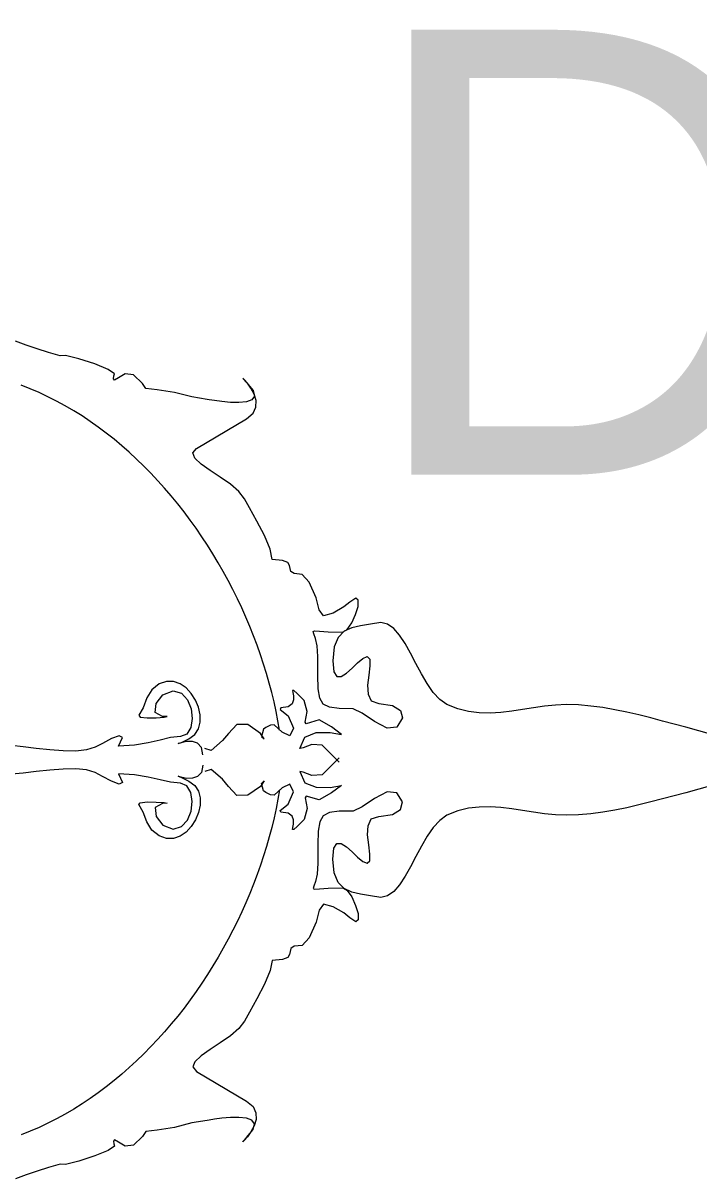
# Model space of a CAD drawing. Header units: centimetres. Extents: x 134057 to 145613, y 5028 to 39996.
# Drawn here: x 136077.3 to 136163.1, y 17541 to 17687.6 of the extents above; entities that cross this region are included whole.
import ezdxf

# ---------------------------------------------------------------- set-up
doc = ezdxf.new("R2010")
doc.units = ezdxf.units.CM
doc.layers.add('TEXT', color=3, linetype='Continuous', lineweight=20)
doc.styles.get("Standard").update_dxf_attribs({"font": 'arial.ttf'})

msp = doc.modelspace()

# ---------------------------------------------------------------- linework, layer by layer
at = {"layer": 'TEXT', "color": 2, "linetype": 'Continuous', "lineweight": 13}
for p, q in [((136077.729, 17646.741), (136076.368, 17647.246)), ((136079.112, 17646.247), (136077.729, 17646.741)), ((136080.534, 17645.788), (136079.112, 17646.247)), ((136082.006, 17645.385), (136080.534, 17645.788)), ((136082.711, 17645.419), (136082.006, 17645.385)), ((136084.397, 17645.004), (136082.711, 17645.419)), ((136086.421, 17644.343), (136084.397, 17645.004)), ((136088.14, 17643.635), (136086.421, 17644.343)), ((136088.91, 17643.084), (136088.14, 17643.635)), ((136088.789, 17642.452), (136088.849, 17642.813)), ((136088.91, 17642.272), (136088.789, 17642.452)), ((136088.849, 17642.813), (136088.91, 17643.084)), ((136089.421, 17642.598), (136088.91, 17642.272)), ((136090.293, 17643.074), (136089.421, 17642.598)), ((136091.346, 17642.949), (136090.293, 17643.074)), ((136092.479, 17641.856), (136091.346, 17642.949)), ((136105.431, 17642.346), (136105.214, 17642.549)), ((136105.214, 17642.549), (136105.267, 17642.454)), ((136105.267, 17642.454), (136105.695, 17642.001)), ((136078.209, 17641.202), (136077.058, 17641.654)), ((136078.209, 17641.202), (136077.058, 17641.654)), ((136079.346, 17640.713), (136078.209, 17641.202)), ((136079.346, 17640.713), (136078.209, 17641.202)), ((136092.921, 17641.244), (136092.479, 17641.856)), ((136094.324, 17641.054), (136092.921, 17641.244)), ((136096.545, 17640.738), (136094.324, 17641.054)), ((136105.812, 17641.902), (136105.431, 17642.346)), ((136105.695, 17642.001), (136106.512, 17640.987)), ((136106.253, 17641.274), (136105.812, 17641.902)), ((136106.65, 17640.52), (136106.253, 17641.274)), ((136106.512, 17640.987), (136106.695, 17640.269)), ((136080.468, 17640.187), (136079.346, 17640.713)), ((136080.468, 17640.187), (136079.346, 17640.713)), ((136081.575, 17639.626), (136080.468, 17640.187)), ((136081.575, 17639.626), (136080.468, 17640.187)), ((136082.666, 17639.03), (136081.575, 17639.626)), ((136082.666, 17639.03), (136081.575, 17639.626)), ((136098.736, 17640.151), (136096.545, 17640.738)), ((136100.686, 17639.835), (136098.736, 17640.151)), ((136100.966, 17639.79), (136100.686, 17639.835)), ((136101.636, 17639.684), (136100.966, 17639.79)), ((136102.57, 17639.561), (136101.636, 17639.684)), ((136103.639, 17639.467), (136102.57, 17639.561)), ((136105.667, 17639.543), (136104.714, 17639.446)), ((136106.37, 17639.802), (136105.667, 17639.543)), ((136106.695, 17640.269), (136106.37, 17639.802)), ((136106.897, 17639.698), (136106.65, 17640.52)), ((136106.891, 17638.865), (136106.897, 17639.698)), ((136083.741, 17638.401), (136082.666, 17639.03)), ((136083.741, 17638.401), (136082.666, 17639.03)), ((136084.801, 17637.739), (136083.741, 17638.401)), ((136084.801, 17637.739), (136083.741, 17638.401)), ((136104.714, 17639.446), (136103.639, 17639.467)), ((136105.695, 17637.399), (136106.525, 17638.08)), ((136106.525, 17638.08), (136106.891, 17638.865)), ((136085.843, 17637.045), (136084.801, 17637.739)), ((136085.843, 17637.045), (136084.801, 17637.739)), ((136086.869, 17636.321), (136085.843, 17637.045)), ((136086.869, 17636.321), (136085.843, 17637.045)), ((136099.333, 17633.609), (136105.695, 17637.399)), ((136087.878, 17635.566), (136086.869, 17636.321)), ((136087.878, 17635.566), (136086.869, 17636.321)), ((136088.87, 17634.783), (136087.878, 17635.566)), ((136088.87, 17634.783), (136087.878, 17635.566)), ((136089.843, 17633.972), (136088.87, 17634.783)), ((136089.843, 17633.972), (136088.87, 17634.783)), ((136090.799, 17633.135), (136089.843, 17633.972)), ((136090.799, 17633.135), (136089.843, 17633.972)), ((136091.736, 17632.271), (136090.799, 17633.135)), ((136091.736, 17632.271), (136090.799, 17633.135)), ((136092.654, 17631.382), (136091.736, 17632.271)), ((136092.654, 17631.382), (136091.736, 17632.271)), ((136098.884, 17633.046), (136099.333, 17633.609)), ((136099.142, 17632.386), (136098.884, 17633.046)), ((136099.928, 17631.643), (136099.142, 17632.386)), ((136093.553, 17630.469), (136092.654, 17631.382)), ((136093.553, 17630.469), (136092.654, 17631.382)), ((136101.059, 17630.834), (136099.928, 17631.643)), ((136102.355, 17629.973), (136101.059, 17630.834)), ((136094.433, 17629.533), (136093.553, 17630.469)), ((136094.433, 17629.533), (136093.553, 17630.469)), ((136095.293, 17628.575), (136094.433, 17629.533)), ((136095.293, 17628.575), (136094.433, 17629.533)), ((136103.635, 17629.078), (136102.355, 17629.973)), ((136096.133, 17627.596), (136095.293, 17628.575)), ((136096.133, 17627.596), (136095.293, 17628.575)), ((136104.718, 17628.164), (136103.635, 17629.078)), ((136105.424, 17627.246), (136104.718, 17628.164)), ((136096.953, 17626.597), (136096.133, 17627.596)), ((136096.953, 17626.597), (136096.133, 17627.596)), ((136097.752, 17625.578), (136096.953, 17626.597)), ((136097.752, 17625.578), (136096.953, 17626.597)), ((136106.063, 17626.08), (136105.424, 17627.246)), ((136098.531, 17624.542), (136097.752, 17625.578)), ((136098.531, 17624.542), (136097.752, 17625.578)), ((136106.995, 17624.413), (136106.063, 17626.08)), ((136099.287, 17623.487), (136098.531, 17624.542)), ((136099.287, 17623.487), (136098.531, 17624.542)), ((136100.023, 17622.417), (136099.287, 17623.487)), ((136100.023, 17622.417), (136099.287, 17623.487)), ((136107.958, 17622.558), (136106.995, 17624.413)), ((136100.736, 17621.331), (136100.023, 17622.417)), ((136100.736, 17621.331), (136100.023, 17622.417)), ((136108.695, 17620.827), (136107.958, 17622.558)), ((136101.427, 17620.231), (136100.736, 17621.331)), ((136101.427, 17620.231), (136100.736, 17621.331)), ((136108.944, 17619.53), (136108.695, 17620.827)), ((136102.095, 17619.118), (136101.427, 17620.231)), ((136102.095, 17619.118), (136101.427, 17620.231)), ((136102.74, 17617.992), (136102.095, 17619.118)), ((136102.74, 17617.992), (136102.095, 17619.118)), ((136110.269, 17619.426), (136108.944, 17619.53)), ((136110.927, 17619.155), (136110.269, 17619.426)), ((136111.16, 17618.785), (136110.927, 17619.155)), ((136103.362, 17616.854), (136102.74, 17617.992)), ((136103.362, 17616.854), (136102.74, 17617.992)), ((136111.214, 17618.381), (136111.16, 17618.785)), ((136111.331, 17618.011), (136111.214, 17618.381)), ((136111.757, 17617.74), (136111.331, 17618.011)), ((136112.734, 17617.635), (136111.757, 17617.74)), ((136113.657, 17616.658), (136112.734, 17617.635)), ((136103.961, 17615.706), (136103.362, 17616.854)), ((136103.961, 17615.706), (136103.362, 17616.854)), ((136114.519, 17614.687), (136113.657, 17616.658)), ((136104.536, 17614.548), (136103.961, 17615.706)), ((136104.536, 17614.548), (136103.961, 17615.706)), ((136114.9, 17613.168), (136114.519, 17614.687)), ((136119.569, 17614.63), (136118.826, 17614.116)), ((136119.881, 17614.371), (136119.569, 17614.63)), ((136105.086, 17613.382), (136104.536, 17614.548)), ((136105.086, 17613.382), (136104.536, 17614.548)), ((136105.612, 17612.208), (136105.086, 17613.382)), ((136105.612, 17612.208), (136105.086, 17613.382)), ((136115.456, 17612.403), (136114.9, 17613.168)), ((136118.041, 17613.511), (136116.71, 17612.728)), ((136118.826, 17614.116), (136118.041, 17613.511)), ((136119.544, 17612.542), (136119.845, 17613.59)), ((136119.845, 17613.59), (136119.881, 17614.371)), ((136106.113, 17611.027), (136105.612, 17612.208)), ((136106.113, 17611.027), (136105.612, 17612.208)), ((136116.71, 17612.728), (136115.456, 17612.403)), ((136119.06, 17611.48), (136119.544, 17612.542)), ((136106.589, 17609.841), (136106.113, 17611.027)), ((136106.589, 17609.841), (136106.113, 17611.027)), ((136114.139, 17610.393), (136114.335, 17610.483)), ((136114.215, 17610.101), (136114.139, 17610.393)), ((136114.335, 17610.483), (136114.936, 17610.448)), ((136114.936, 17610.448), (136116.073, 17610.369)), ((136116.073, 17610.369), (136117.878, 17610.326)), ((136118.077, 17610.422), (136117.323, 17609.65)), ((136117.878, 17610.326), (136118.477, 17610.656)), ((136119.047, 17610.876), (136118.077, 17610.422)), ((136118.477, 17610.656), (136119.06, 17611.48)), ((136120.182, 17611.134), (136119.047, 17610.876)), ((136121.433, 17611.317), (136120.182, 17611.134)), ((136122.751, 17611.544), (136121.433, 17611.317)), ((136123.6, 17611.341), (136122.751, 17611.544)), ((136124.383, 17610.778), (136123.6, 17611.341)), ((136125.118, 17609.927), (136124.383, 17610.778)), ((136107.039, 17608.65), (136106.589, 17609.841)), ((136107.039, 17608.65), (136106.589, 17609.841)), ((136114.433, 17609.526), (136114.215, 17610.101)), ((136114.66, 17608.59), (136114.433, 17609.526)), ((136117.323, 17609.65), (136116.834, 17608.44)), ((136125.82, 17608.856), (136125.118, 17609.927)), ((136126.505, 17607.636), (136125.82, 17608.856)), ((136107.464, 17607.454), (136107.039, 17608.65)), ((136107.464, 17607.454), (136107.039, 17608.65)), ((136107.862, 17606.257), (136107.464, 17607.454)), ((136107.862, 17606.257), (136107.464, 17607.454)), ((136114.765, 17607.212), (136114.66, 17608.59)), ((136116.834, 17608.44), (136116.66, 17606.671)), ((136127.189, 17606.338), (136126.505, 17607.636)), ((136108.234, 17605.057), (136107.862, 17606.257)), ((136108.234, 17605.057), (136107.862, 17606.257)), ((136114.756, 17604.841), (136114.765, 17607.212)), ((136116.66, 17606.671), (136116.796, 17605.295)), ((136119.085, 17605.756), (136119.801, 17606.442)), ((136119.801, 17606.442), (136120.455, 17606.989)), ((136120.455, 17606.989), (136120.991, 17607.212)), ((136120.991, 17607.212), (136121.344, 17606.882)), ((136121.358, 17606.031), (136121.208, 17604.868)), ((136121.344, 17606.882), (136121.358, 17606.031)), ((136127.887, 17605.031), (136127.189, 17606.338)), ((136108.579, 17603.856), (136108.234, 17605.057)), ((136108.579, 17603.856), (136108.234, 17605.057)), ((136114.798, 17603.115), (136114.756, 17604.841)), ((136116.796, 17605.295), (136117.165, 17604.699)), ((136117.165, 17604.699), (136117.709, 17604.7)), ((136117.709, 17604.7), (136118.369, 17605.114)), ((136118.369, 17605.114), (136119.085, 17605.756)), ((136121.208, 17604.868), (136121.07, 17603.6)), ((136128.616, 17603.785), (136127.887, 17605.031)), ((136093.647, 17603.016), (136093.016, 17601.963)), ((136093.647, 17603.016), (136093.016, 17601.963)), ((136094.588, 17603.741), (136093.647, 17603.016)), ((136094.588, 17603.741), (136093.647, 17603.016)), ((136095.519, 17604.075), (136094.588, 17603.741)), ((136095.519, 17604.075), (136094.588, 17603.741)), ((136095.058, 17602.373), (136096.355, 17602.88)), ((136095.058, 17602.373), (136096.355, 17602.88)), ((136096.417, 17604.071), (136095.519, 17604.075)), ((136096.417, 17604.071), (136095.519, 17604.075)), ((136096.355, 17602.88), (136097.423, 17602.558)), ((136096.355, 17602.88), (136097.423, 17602.558)), ((136097.259, 17603.779), (136096.417, 17604.071)), ((136097.259, 17603.779), (136096.417, 17604.071)), ((136098.021, 17603.253), (136097.259, 17603.779)), ((136098.021, 17603.253), (136097.259, 17603.779)), ((136098.678, 17602.543), (136098.021, 17603.253)), ((136098.678, 17602.543), (136098.021, 17603.253)), ((136108.897, 17602.655), (136108.579, 17603.856)), ((136108.897, 17602.655), (136108.579, 17603.856)), ((136111.685, 17602.907), (136111.541, 17602.921)), ((136111.541, 17602.921), (136111.574, 17602.66)), ((136111.685, 17602.907), (136111.541, 17602.921)), ((136111.541, 17602.921), (136111.574, 17602.66)), ((136112.132, 17602.521), (136111.685, 17602.907)), ((136112.132, 17602.521), (136111.685, 17602.907)), ((136114.988, 17601.931), (136114.798, 17603.115)), ((136121.07, 17603.6), (136121.12, 17602.437)), ((136129.391, 17602.672), (136128.616, 17603.785)), ((136093.016, 17601.963), (136092.565, 17600.73)), ((136093.016, 17601.963), (136092.565, 17600.73)), ((136094.206, 17601.256), (136095.058, 17602.373)), ((136094.206, 17601.256), (136095.058, 17602.373)), ((136097.423, 17602.558), (136098.188, 17601.726)), ((136097.423, 17602.558), (136098.188, 17601.726)), ((136098.188, 17601.726), (136098.646, 17600.589)), ((136098.188, 17601.726), (136098.646, 17600.589)), ((136099.208, 17601.702), (136098.678, 17602.543)), ((136099.208, 17601.702), (136098.678, 17602.543)), ((136099.587, 17600.781), (136099.208, 17601.702)), ((136099.587, 17600.781), (136099.208, 17601.702)), ((136109.188, 17601.455), (136108.897, 17602.655)), ((136109.188, 17601.455), (136108.897, 17602.655)), ((136109.45, 17600.258), (136109.188, 17601.455)), ((136109.45, 17600.258), (136109.188, 17601.455)), ((136111.671, 17601.712), (136111.487, 17601.224)), ((136111.671, 17601.712), (136111.487, 17601.224)), ((136111.574, 17602.66), (136111.659, 17602.224)), ((136111.574, 17602.66), (136111.659, 17602.224)), ((136111.659, 17602.224), (136111.671, 17601.712)), ((136111.659, 17602.224), (136111.671, 17601.712)), ((136113.005, 17601.662), (136112.132, 17602.521)), ((136113.005, 17601.662), (136112.132, 17602.521)), ((136113.406, 17600.258), (136113.005, 17601.662)), ((136113.406, 17600.258), (136113.005, 17601.662)), ((136115.428, 17601.187), (136114.988, 17601.931)), ((136121.12, 17602.437), (136121.531, 17601.586)), ((136121.531, 17601.586), (136122.48, 17601.256)), ((136130.228, 17601.76), (136129.391, 17602.672)), ((136131.144, 17601.121), (136130.228, 17601.76)), ((136092.565, 17600.73), (136092.023, 17599.767)), ((136092.565, 17600.73), (136092.023, 17599.767)), ((136094.09, 17600.139), (136094.206, 17601.256)), ((136094.09, 17600.139), (136094.206, 17601.256)), ((136095.001, 17599.631), (136094.09, 17600.139)), ((136095.001, 17599.631), (136094.09, 17600.139)), ((136098.646, 17600.589), (136098.791, 17599.351)), ((136098.646, 17600.589), (136098.791, 17599.351)), ((136099.791, 17599.832), (136099.587, 17600.781)), ((136099.791, 17599.832), (136099.587, 17600.781)), ((136109.685, 17599.063), (136109.45, 17600.258)), ((136109.685, 17599.063), (136109.45, 17600.258)), ((136110.027, 17600.715), (136109.967, 17600.499)), ((136110.027, 17600.715), (136109.967, 17600.499)), ((136109.967, 17600.499), (136110.989, 17599.712)), ((136109.967, 17600.499), (136110.989, 17599.712)), ((136110.98, 17600.858), (136110.027, 17600.715)), ((136110.98, 17600.858), (136110.027, 17600.715)), ((136111.487, 17601.224), (136110.98, 17600.858)), ((136111.487, 17601.224), (136110.98, 17600.858)), ((136113.145, 17598.915), (136113.406, 17600.258)), ((136113.145, 17598.915), (136113.406, 17600.258)), ((136116.215, 17600.781), (136115.428, 17601.187)), ((136117.45, 17600.613), (136116.215, 17600.781)), ((136119.232, 17600.579), (136117.45, 17600.613)), ((136120.384, 17600.048), (136119.232, 17600.579)), ((136121.956, 17598.972), (136120.384, 17600.048)), ((136122.48, 17601.256), (136124.211, 17601.019)), ((136124.211, 17601.019), (136125.255, 17600.376)), ((136125.255, 17600.376), (136125.488, 17599.428)), ((136132.51, 17600.571), (136131.144, 17601.121)), ((136133.877, 17600.231), (136132.51, 17600.571)), ((136135.245, 17600.066), (136133.877, 17600.231)), ((136136.614, 17600.044), (136135.245, 17600.066)), ((136137.986, 17600.132), (136136.614, 17600.044)), ((136139.362, 17600.297), (136137.986, 17600.132)), ((136140.741, 17600.506), (136139.362, 17600.297)), ((136142.124, 17600.725), (136140.741, 17600.506)), ((136143.512, 17600.923), (136142.124, 17600.725)), ((136144.905, 17601.066), (136143.512, 17600.923)), ((136146.305, 17601.121), (136144.905, 17601.066)), ((136147.848, 17601.074), (136146.305, 17601.121)), ((136149.389, 17600.942), (136147.848, 17601.074)), ((136150.927, 17600.737), (136149.389, 17600.942)), ((136152.46, 17600.471), (136150.927, 17600.737)), ((136153.987, 17600.156), (136152.46, 17600.471)), ((136155.505, 17599.805), (136153.987, 17600.156)), ((136092.023, 17599.767), (136092.187, 17599.522)), ((136092.023, 17599.767), (136092.187, 17599.522)), ((136092.187, 17599.522), (136093.066, 17599.431)), ((136092.187, 17599.522), (136093.066, 17599.431)), ((136093.066, 17599.431), (136094.223, 17599.445)), ((136093.066, 17599.431), (136094.223, 17599.445)), ((136094.223, 17599.445), (136095.222, 17599.516)), ((136094.223, 17599.445), (136095.222, 17599.516)), ((136095.627, 17599.595), (136095.001, 17599.631)), ((136095.627, 17599.595), (136095.001, 17599.631)), ((136095.222, 17599.516), (136095.627, 17599.595)), ((136095.222, 17599.516), (136095.627, 17599.595)), ((136098.791, 17599.351), (136098.618, 17598.214)), ((136098.791, 17599.351), (136098.618, 17598.214)), ((136099.58, 17598.056), (136099.797, 17598.906)), ((136099.58, 17598.056), (136099.797, 17598.906)), ((136099.797, 17598.906), (136099.791, 17599.832)), ((136099.797, 17598.906), (136099.791, 17599.832)), ((136104.447, 17598.609), (136103.394, 17597.466)), ((136104.447, 17598.609), (136103.394, 17597.466)), ((136105.86, 17598.579), (136104.447, 17598.609)), ((136105.86, 17598.579), (136104.447, 17598.609)), ((136107.455, 17597.466), (136105.86, 17598.579)), ((136107.455, 17597.466), (136105.86, 17598.579)), ((136108.743, 17598.529), (136108.152, 17598.208)), ((136108.743, 17598.529), (136108.152, 17598.208)), ((136109.215, 17598.549), (136108.743, 17598.529)), ((136109.215, 17598.549), (136108.743, 17598.529)), ((136110.207, 17597.631), (136109.215, 17598.549)), ((136110.207, 17597.631), (136109.215, 17598.549)), ((136109.891, 17597.872), (136109.685, 17599.063)), ((136109.891, 17597.872), (136109.685, 17599.063)), ((136110.989, 17599.712), (136111.651, 17598.142)), ((136110.989, 17599.712), (136111.651, 17598.142)), ((136113.276, 17598.684), (136113.145, 17598.915)), ((136113.276, 17598.684), (136113.145, 17598.915)), ((136114.915, 17599.175), (136113.276, 17598.684)), ((136114.915, 17599.175), (136113.276, 17598.684)), ((136116.464, 17598.283), (136114.915, 17599.175)), ((136116.464, 17598.283), (136114.915, 17599.175)), ((136123.553, 17598.123), (136121.956, 17598.972)), ((136125.488, 17599.428), (136124.782, 17598.278)), ((136157.014, 17599.429), (136155.505, 17599.805)), ((136158.512, 17599.041), (136157.014, 17599.429)), ((136159.996, 17598.653), (136158.512, 17599.041)), ((136161.466, 17598.278), (136159.996, 17598.653)), ((136089.514, 17597.178), (136088.554, 17596.806)), ((136089.514, 17597.178), (136088.554, 17596.806)), ((136089.934, 17596.971), (136089.514, 17597.178)), ((136089.934, 17596.971), (136089.514, 17597.178)), ((136097.302, 17597.06), (136096.057, 17596.933)), ((136097.302, 17597.06), (136096.057, 17596.933)), ((136098.124, 17597.382), (136097.302, 17597.06)), ((136098.124, 17597.382), (136097.302, 17597.06)), ((136098.618, 17598.214), (136098.124, 17597.382)), ((136098.618, 17598.214), (136098.124, 17597.382)), ((136098.385, 17596.789), (136099.117, 17597.333)), ((136098.385, 17596.789), (136099.117, 17597.333)), ((136099.117, 17597.333), (136099.58, 17598.056)), ((136099.117, 17597.333), (136099.58, 17598.056)), ((136103.394, 17597.466), (136102.622, 17596.553)), ((136103.394, 17597.466), (136102.622, 17596.553)), ((136107.921, 17596.764), (136107.455, 17597.466)), ((136107.921, 17596.764), (136107.455, 17597.466)), ((136107.861, 17598.007), (136107.575, 17597.085)), ((136107.861, 17598.007), (136107.575, 17597.085)), ((136107.575, 17597.085), (136107.921, 17596.764)), ((136107.575, 17597.085), (136107.921, 17596.764)), ((136108.152, 17598.208), (136107.861, 17598.007)), ((136108.152, 17598.208), (136107.861, 17598.007)), ((136111.2, 17597.165), (136110.207, 17597.631)), ((136111.2, 17597.165), (136110.207, 17597.631)), ((136111.651, 17598.142), (136111.2, 17597.165)), ((136111.651, 17598.142), (136111.2, 17597.165)), ((136112.463, 17595.57), (136113.079, 17596.988)), ((136112.463, 17595.57), (136113.079, 17596.988)), ((136113.079, 17596.988), (136114.545, 17597.567)), ((136113.079, 17596.988), (136114.545, 17597.567)), ((136114.545, 17597.567), (136116.29, 17597.588)), ((136114.545, 17597.567), (136116.29, 17597.588)), ((136116.29, 17597.588), (136117.743, 17597.33)), ((136116.29, 17597.588), (136117.743, 17597.33)), ((136117.743, 17597.33), (136116.464, 17598.283)), ((136117.743, 17597.33), (136116.464, 17598.283)), ((136124.782, 17598.278), (136123.553, 17598.123)), ((136177.168, 17593.811), (136161.466, 17598.278)), ((136077.336, 17595.763), (136075.828, 17595.915)), ((136077.336, 17595.763), (136075.828, 17595.915)), ((136078.996, 17595.57), (136077.336, 17595.763)), ((136078.996, 17595.57), (136077.336, 17595.763)), ((136080.72, 17595.384), (136078.996, 17595.57)), ((136080.72, 17595.384), (136078.996, 17595.57)), ((136086.473, 17595.706), (136085.384, 17595.368)), ((136086.473, 17595.706), (136085.384, 17595.368)), ((136087.42, 17596.201), (136086.473, 17595.706)), ((136087.42, 17596.201), (136086.473, 17595.706)), ((136088.554, 17596.806), (136087.42, 17596.201)), ((136088.554, 17596.806), (136087.42, 17596.201)), ((136089.451, 17595.841), (136089.934, 17596.971)), ((136089.451, 17595.841), (136089.934, 17596.971)), ((136091.476, 17595.968), (136089.451, 17595.841)), ((136091.476, 17595.968), (136089.451, 17595.841)), ((136093.209, 17596.27), (136091.476, 17595.968)), ((136093.209, 17596.27), (136091.476, 17595.968)), ((136094.714, 17596.631), (136093.209, 17596.27)), ((136094.714, 17596.631), (136093.209, 17596.27)), ((136096.057, 17596.933), (136094.714, 17596.631)), ((136096.057, 17596.933), (136094.714, 17596.631)), ((136097.024, 17596.174), (136097.412, 17596.336)), ((136097.024, 17596.174), (136097.412, 17596.336)), ((136097.097, 17596.202), (136097.024, 17596.174)), ((136097.097, 17596.202), (136097.024, 17596.174)), ((136097.504, 17596.321), (136097.097, 17596.202)), ((136097.504, 17596.321), (136097.097, 17596.202)), ((136097.412, 17596.336), (136098.385, 17596.789)), ((136097.412, 17596.336), (136098.385, 17596.789)), ((136098.119, 17596.43), (136097.504, 17596.321)), ((136098.119, 17596.43), (136097.504, 17596.321)), ((136098.816, 17596.428), (136098.119, 17596.43)), ((136098.816, 17596.428), (136098.119, 17596.43)), ((136099.471, 17596.216), (136098.816, 17596.428)), ((136099.471, 17596.216), (136098.816, 17596.428)), ((136099.955, 17595.692), (136099.471, 17596.216)), ((136099.955, 17595.692), (136099.471, 17596.216)), ((136100.145, 17594.758), (136099.955, 17595.692)), ((136100.145, 17594.758), (136099.955, 17595.692)), ((136101.188, 17595.31), (136100.416, 17595.57)), ((136101.188, 17595.31), (136100.416, 17595.57)), ((136102.622, 17596.553), (136101.188, 17595.31)), ((136102.622, 17596.553), (136101.188, 17595.31)), ((136112.9, 17595.646), (136112.463, 17595.57)), ((136112.9, 17595.646), (136112.463, 17595.57)), ((136113.967, 17596.082), (136112.9, 17595.646)), ((136113.967, 17596.082), (136112.9, 17595.646)), ((136115.306, 17595.977), (136113.967, 17596.082)), ((136115.306, 17595.977), (136113.967, 17596.082)), ((136117.472, 17593.811), (136115.306, 17595.977)), ((136117.472, 17593.811), (136115.306, 17595.977)), ((136082.418, 17595.256), (136080.72, 17595.384)), ((136082.418, 17595.256), (136080.72, 17595.384)), ((136084.003, 17595.234), (136082.418, 17595.256)), ((136084.003, 17595.234), (136082.418, 17595.256)), ((136085.384, 17595.368), (136084.003, 17595.234)), ((136085.384, 17595.368), (136084.003, 17595.234)), ((136117.472, 17594.388), (136115.306, 17592.222)), ((136117.472, 17594.388), (136115.306, 17592.222)), ((136177.168, 17594.388), (136161.466, 17589.921)), ((136078.996, 17592.629), (136077.336, 17592.436)), ((136078.996, 17592.629), (136077.336, 17592.436)), ((136080.72, 17592.814), (136078.996, 17592.629)), ((136080.72, 17592.814), (136078.996, 17592.629)), ((136082.418, 17592.943), (136080.72, 17592.814)), ((136082.418, 17592.943), (136080.72, 17592.814)), ((136084.003, 17592.965), (136082.418, 17592.943)), ((136084.003, 17592.965), (136082.418, 17592.943)), ((136085.384, 17592.831), (136084.003, 17592.965)), ((136085.384, 17592.831), (136084.003, 17592.965)), ((136086.473, 17592.493), (136085.384, 17592.831)), ((136086.473, 17592.493), (136085.384, 17592.831)), ((136100.145, 17593.441), (136099.955, 17592.506)), ((136100.145, 17593.441), (136099.955, 17592.506)), ((136101.188, 17592.889), (136100.416, 17592.628)), ((136101.188, 17592.889), (136100.416, 17592.628)), ((136102.622, 17591.646), (136101.188, 17592.889)), ((136102.622, 17591.646), (136101.188, 17592.889)), ((136112.9, 17592.553), (136112.463, 17592.628)), ((136112.9, 17592.553), (136112.463, 17592.628)), ((136112.463, 17592.628), (136113.079, 17591.211)), ((136112.463, 17592.628), (136113.079, 17591.211)), ((136077.336, 17592.436), (136075.828, 17592.284)), ((136077.336, 17592.436), (136075.828, 17592.284)), ((136087.42, 17591.998), (136086.473, 17592.493)), ((136087.42, 17591.998), (136086.473, 17592.493)), ((136088.554, 17591.393), (136087.42, 17591.998)), ((136088.554, 17591.393), (136087.42, 17591.998)), ((136089.514, 17591.021), (136088.554, 17591.393)), ((136089.514, 17591.021), (136088.554, 17591.393)), ((136089.451, 17592.358), (136089.934, 17591.228)), ((136089.451, 17592.358), (136089.934, 17591.228)), ((136091.476, 17592.231), (136089.451, 17592.358)), ((136091.476, 17592.231), (136089.451, 17592.358)), ((136089.934, 17591.228), (136089.514, 17591.021)), ((136089.934, 17591.228), (136089.514, 17591.021)), ((136093.209, 17591.929), (136091.476, 17592.231)), ((136093.209, 17591.929), (136091.476, 17592.231)), ((136094.714, 17591.568), (136093.209, 17591.929)), ((136094.714, 17591.568), (136093.209, 17591.929)), ((136096.057, 17591.266), (136094.714, 17591.568)), ((136096.057, 17591.266), (136094.714, 17591.568)), ((136097.302, 17591.139), (136096.057, 17591.266)), ((136097.302, 17591.139), (136096.057, 17591.266)), ((136097.097, 17591.997), (136097.024, 17592.025)), ((136097.024, 17592.025), (136097.412, 17591.863)), ((136097.097, 17591.997), (136097.024, 17592.025)), ((136097.024, 17592.025), (136097.412, 17591.863)), ((136097.504, 17591.878), (136097.097, 17591.997)), ((136097.504, 17591.878), (136097.097, 17591.997)), ((136098.124, 17590.817), (136097.302, 17591.139)), ((136098.124, 17590.817), (136097.302, 17591.139)), ((136097.412, 17591.863), (136098.385, 17591.41)), ((136097.412, 17591.863), (136098.385, 17591.41)), ((136098.119, 17591.769), (136097.504, 17591.878)), ((136098.119, 17591.769), (136097.504, 17591.878)), ((136098.816, 17591.771), (136098.119, 17591.769)), ((136098.816, 17591.771), (136098.119, 17591.769)), ((136098.385, 17591.41), (136099.117, 17590.866)), ((136098.385, 17591.41), (136099.117, 17590.866)), ((136099.471, 17591.983), (136098.816, 17591.771)), ((136099.471, 17591.983), (136098.816, 17591.771)), ((136099.955, 17592.506), (136099.471, 17591.983)), ((136099.955, 17592.506), (136099.471, 17591.983)), ((136103.394, 17590.733), (136102.622, 17591.646)), ((136103.394, 17590.733), (136102.622, 17591.646)), ((136107.921, 17591.435), (136107.455, 17590.733)), ((136107.921, 17591.435), (136107.455, 17590.733)), ((136107.575, 17591.114), (136107.921, 17591.435)), ((136107.575, 17591.114), (136107.921, 17591.435)), ((136113.967, 17592.117), (136112.9, 17592.553)), ((136113.967, 17592.117), (136112.9, 17592.553)), ((136113.079, 17591.211), (136114.545, 17590.632)), ((136113.079, 17591.211), (136114.545, 17590.632)), ((136115.306, 17592.222), (136113.967, 17592.117)), ((136115.306, 17592.222), (136113.967, 17592.117)), ((136098.618, 17589.985), (136098.124, 17590.817)), ((136098.618, 17589.985), (136098.124, 17590.817)), ((136098.791, 17588.848), (136098.618, 17589.985)), ((136098.791, 17588.848), (136098.618, 17589.985)), ((136099.117, 17590.866), (136099.58, 17590.143)), ((136099.117, 17590.866), (136099.58, 17590.143)), ((136099.58, 17590.143), (136099.797, 17589.293)), ((136099.58, 17590.143), (136099.797, 17589.293)), ((136104.447, 17589.59), (136103.394, 17590.733)), ((136104.447, 17589.59), (136103.394, 17590.733)), ((136107.455, 17590.733), (136105.86, 17589.62)), ((136107.455, 17590.733), (136105.86, 17589.62)), ((136107.861, 17590.192), (136107.575, 17591.114)), ((136107.861, 17590.192), (136107.575, 17591.114)), ((136108.152, 17589.991), (136107.861, 17590.192)), ((136108.152, 17589.991), (136107.861, 17590.192)), ((136108.743, 17589.67), (136108.152, 17589.991)), ((136108.743, 17589.67), (136108.152, 17589.991)), ((136109.215, 17589.65), (136108.743, 17589.67)), ((136109.215, 17589.65), (136108.743, 17589.67)), ((136110.207, 17590.568), (136109.215, 17589.65)), ((136110.207, 17590.568), (136109.215, 17589.65)), ((136109.891, 17590.327), (136109.685, 17589.136)), ((136109.891, 17590.327), (136109.685, 17589.136)), ((136111.2, 17591.034), (136110.207, 17590.568)), ((136111.2, 17591.034), (136110.207, 17590.568)), ((136110.989, 17588.487), (136111.651, 17590.056)), ((136110.989, 17588.487), (136111.651, 17590.056)), ((136111.651, 17590.056), (136111.2, 17591.034)), ((136111.651, 17590.056), (136111.2, 17591.034)), ((136114.545, 17590.632), (136116.29, 17590.611)), ((136114.545, 17590.632), (136116.29, 17590.611)), ((136116.464, 17589.916), (136114.915, 17589.024)), ((136116.464, 17589.916), (136114.915, 17589.024)), ((136116.29, 17590.611), (136117.743, 17590.869)), ((136116.29, 17590.611), (136117.743, 17590.869)), ((136117.743, 17590.869), (136116.464, 17589.916)), ((136117.743, 17590.869), (136116.464, 17589.916)), ((136123.553, 17590.075), (136121.956, 17589.227)), ((136124.782, 17589.921), (136123.553, 17590.075)), ((136125.488, 17588.77), (136124.782, 17589.921)), ((136161.466, 17589.921), (136159.996, 17589.545)), ((136092.023, 17588.432), (136092.187, 17588.677)), ((136092.023, 17588.432), (136092.187, 17588.677)), ((136092.565, 17587.469), (136092.023, 17588.432)), ((136092.565, 17587.469), (136092.023, 17588.432)), ((136092.187, 17588.677), (136093.066, 17588.768)), ((136092.187, 17588.677), (136093.066, 17588.768)), ((136093.066, 17588.768), (136094.223, 17588.754)), ((136093.066, 17588.768), (136094.223, 17588.754)), ((136095.001, 17588.567), (136094.09, 17588.06)), ((136095.001, 17588.567), (136094.09, 17588.06)), ((136094.223, 17588.754), (136095.222, 17588.683)), ((136094.223, 17588.754), (136095.222, 17588.683)), ((136095.627, 17588.604), (136095.001, 17588.567)), ((136095.627, 17588.604), (136095.001, 17588.567)), ((136095.222, 17588.683), (136095.627, 17588.604)), ((136095.222, 17588.683), (136095.627, 17588.604)), ((136098.646, 17587.61), (136098.791, 17588.848)), ((136098.646, 17587.61), (136098.791, 17588.848)), ((136099.791, 17588.367), (136099.587, 17587.418)), ((136099.791, 17588.367), (136099.587, 17587.418)), ((136099.797, 17589.293), (136099.791, 17588.367)), ((136099.797, 17589.293), (136099.791, 17588.367)), ((136105.86, 17589.62), (136104.447, 17589.59)), ((136105.86, 17589.62), (136104.447, 17589.59)), ((136109.685, 17589.136), (136109.45, 17587.941)), ((136109.685, 17589.136), (136109.45, 17587.941)), ((136109.967, 17587.7), (136110.989, 17588.487)), ((136109.967, 17587.7), (136110.989, 17588.487)), ((136113.276, 17589.515), (136113.145, 17589.284)), ((136113.276, 17589.515), (136113.145, 17589.284)), ((136113.145, 17589.284), (136113.406, 17587.941)), ((136113.145, 17589.284), (136113.406, 17587.941)), ((136114.915, 17589.024), (136113.276, 17589.515)), ((136114.915, 17589.024), (136113.276, 17589.515)), ((136121.956, 17589.227), (136120.384, 17588.151)), ((136125.255, 17587.823), (136125.488, 17588.77)), ((136155.505, 17588.394), (136153.987, 17588.043)), ((136157.014, 17588.77), (136155.505, 17588.394)), ((136158.512, 17589.158), (136157.014, 17588.77)), ((136159.996, 17589.545), (136158.512, 17589.158)), ((136093.016, 17586.236), (136092.565, 17587.469)), ((136093.016, 17586.236), (136092.565, 17587.469)), ((136094.09, 17588.06), (136094.206, 17586.943)), ((136094.09, 17588.06), (136094.206, 17586.943)), ((136094.206, 17586.943), (136095.058, 17585.826)), ((136094.206, 17586.943), (136095.058, 17585.826)), ((136098.188, 17586.473), (136098.646, 17587.61)), ((136098.188, 17586.473), (136098.646, 17587.61)), ((136099.587, 17587.418), (136099.208, 17586.497)), ((136099.587, 17587.418), (136099.208, 17586.497)), ((136109.188, 17586.743), (136108.897, 17585.544)), ((136109.188, 17586.743), (136108.897, 17585.544)), ((136109.45, 17587.941), (136109.188, 17586.743)), ((136109.45, 17587.941), (136109.188, 17586.743)), ((136110.027, 17587.484), (136109.967, 17587.7)), ((136110.027, 17587.484), (136109.967, 17587.7)), ((136110.98, 17587.341), (136110.027, 17587.484)), ((136110.98, 17587.341), (136110.027, 17587.484)), ((136111.487, 17586.975), (136110.98, 17587.341)), ((136111.487, 17586.975), (136110.98, 17587.341)), ((136111.671, 17586.487), (136111.487, 17586.975)), ((136111.671, 17586.487), (136111.487, 17586.975)), ((136113.406, 17587.941), (136113.005, 17586.537)), ((136113.406, 17587.941), (136113.005, 17586.537)), ((136115.428, 17587.012), (136114.988, 17586.269)), ((136116.215, 17587.418), (136115.428, 17587.012)), ((136117.45, 17587.586), (136116.215, 17587.418)), ((136119.232, 17587.62), (136117.45, 17587.586)), ((136120.384, 17588.151), (136119.232, 17587.62)), ((136121.531, 17586.613), (136122.48, 17586.943)), ((136122.48, 17586.943), (136124.211, 17587.18)), ((136124.211, 17587.18), (136125.255, 17587.823)), ((136131.144, 17587.078), (136130.228, 17586.439)), ((136132.51, 17587.628), (136131.144, 17587.078)), ((136133.877, 17587.968), (136132.51, 17587.628)), ((136135.245, 17588.133), (136133.877, 17587.968)), ((136136.614, 17588.155), (136135.245, 17588.133)), ((136137.986, 17588.067), (136136.614, 17588.155)), ((136139.362, 17587.902), (136137.986, 17588.067)), ((136140.741, 17587.693), (136139.362, 17587.902)), ((136142.124, 17587.474), (136140.741, 17587.693)), ((136143.512, 17587.276), (136142.124, 17587.474)), ((136144.905, 17587.133), (136143.512, 17587.276)), ((136146.305, 17587.078), (136144.905, 17587.133)), ((136147.848, 17587.125), (136146.305, 17587.078)), ((136149.389, 17587.257), (136147.848, 17587.125)), ((136150.927, 17587.462), (136149.389, 17587.257)), ((136152.46, 17587.728), (136150.927, 17587.462)), ((136153.987, 17588.043), (136152.46, 17587.728)), ((136093.647, 17585.183), (136093.016, 17586.236)), ((136093.647, 17585.183), (136093.016, 17586.236)), ((136095.058, 17585.826), (136096.355, 17585.319)), ((136095.058, 17585.826), (136096.355, 17585.319)), ((136096.355, 17585.319), (136097.423, 17585.641)), ((136096.355, 17585.319), (136097.423, 17585.641)), ((136097.423, 17585.641), (136098.188, 17586.473)), ((136097.423, 17585.641), (136098.188, 17586.473)), ((136098.678, 17585.656), (136098.021, 17584.946)), ((136098.678, 17585.656), (136098.021, 17584.946)), ((136099.208, 17586.497), (136098.678, 17585.656)), ((136099.208, 17586.497), (136098.678, 17585.656)), ((136108.897, 17585.544), (136108.579, 17584.343)), ((136108.897, 17585.544), (136108.579, 17584.343)), ((136111.541, 17585.278), (136111.574, 17585.539)), ((136111.541, 17585.278), (136111.574, 17585.539)), ((136111.685, 17585.292), (136111.541, 17585.278)), ((136111.685, 17585.292), (136111.541, 17585.278)), ((136111.574, 17585.539), (136111.659, 17585.975)), ((136111.574, 17585.539), (136111.659, 17585.975)), ((136111.659, 17585.975), (136111.671, 17586.487)), ((136111.659, 17585.975), (136111.671, 17586.487)), ((136112.132, 17585.678), (136111.685, 17585.292)), ((136112.132, 17585.678), (136111.685, 17585.292)), ((136113.005, 17586.537), (136112.132, 17585.678)), ((136113.005, 17586.537), (136112.132, 17585.678)), ((136114.988, 17586.269), (136114.798, 17585.084)), ((136121.07, 17584.599), (136121.12, 17585.762)), ((136121.12, 17585.762), (136121.531, 17586.613)), ((136129.391, 17585.527), (136128.616, 17584.414)), ((136130.228, 17586.439), (136129.391, 17585.527)), ((136094.588, 17584.459), (136093.647, 17585.183)), ((136094.588, 17584.459), (136093.647, 17585.183)), ((136095.519, 17584.124), (136094.588, 17584.459)), ((136095.519, 17584.124), (136094.588, 17584.459)), ((136096.417, 17584.129), (136095.519, 17584.124)), ((136096.417, 17584.129), (136095.519, 17584.124)), ((136097.259, 17584.42), (136096.417, 17584.129)), ((136097.259, 17584.42), (136096.417, 17584.129)), ((136098.021, 17584.946), (136097.259, 17584.42)), ((136098.021, 17584.946), (136097.259, 17584.42)), ((136108.579, 17584.343), (136108.234, 17583.142)), ((136108.579, 17584.343), (136108.234, 17583.142)), ((136114.798, 17585.084), (136114.756, 17583.358)), ((136121.208, 17583.331), (136121.07, 17584.599)), ((136128.616, 17584.414), (136127.887, 17583.168)), ((136108.234, 17583.142), (136107.862, 17581.942)), ((136108.234, 17583.142), (136107.862, 17581.942)), ((136114.756, 17583.358), (136114.765, 17580.987)), ((136116.66, 17581.528), (136116.796, 17582.904)), ((136116.796, 17582.904), (136117.165, 17583.5)), ((136117.165, 17583.5), (136117.709, 17583.499)), ((136117.709, 17583.499), (136118.369, 17583.085)), ((136118.369, 17583.085), (136119.085, 17582.443)), ((136119.085, 17582.443), (136119.801, 17581.757)), ((136121.358, 17582.168), (136121.208, 17583.331)), ((136127.887, 17583.168), (136127.189, 17581.862)), ((136107.862, 17581.942), (136107.464, 17580.744)), ((136107.862, 17581.942), (136107.464, 17580.744)), ((136114.765, 17580.987), (136114.66, 17579.609)), ((136116.834, 17579.76), (136116.66, 17581.528)), ((136119.801, 17581.757), (136120.455, 17581.21)), ((136120.455, 17581.21), (136120.991, 17580.987)), ((136120.991, 17580.987), (136121.344, 17581.317)), ((136121.344, 17581.317), (136121.358, 17582.168)), ((136127.189, 17581.862), (136126.505, 17580.563)), ((136107.039, 17579.549), (136106.589, 17578.358)), ((136107.039, 17579.549), (136106.589, 17578.358)), ((136107.464, 17580.744), (136107.039, 17579.549)), ((136107.464, 17580.744), (136107.039, 17579.549)), ((136114.66, 17579.609), (136114.433, 17578.673)), ((136117.323, 17578.55), (136116.834, 17579.76)), ((136126.505, 17580.563), (136125.82, 17579.343)), ((136106.589, 17578.358), (136106.113, 17577.172)), ((136106.589, 17578.358), (136106.113, 17577.172)), ((136114.215, 17578.098), (136114.139, 17577.806)), ((136114.433, 17578.673), (136114.215, 17578.098)), ((136118.077, 17577.778), (136117.323, 17578.55)), ((136125.118, 17578.273), (136124.383, 17577.421)), ((136125.82, 17579.343), (136125.118, 17578.273)), ((136106.113, 17577.172), (136105.612, 17575.991)), ((136106.113, 17577.172), (136105.612, 17575.991)), ((136114.139, 17577.806), (136114.335, 17577.716)), ((136114.335, 17577.716), (136114.936, 17577.751)), ((136114.936, 17577.751), (136116.073, 17577.83)), ((136116.073, 17577.83), (136117.878, 17577.873)), ((136117.878, 17577.873), (136118.477, 17577.543)), ((136119.047, 17577.323), (136118.077, 17577.778)), ((136118.477, 17577.543), (136119.06, 17576.72)), ((136120.182, 17577.065), (136119.047, 17577.323)), ((136119.06, 17576.72), (136119.544, 17575.657)), ((136121.433, 17576.882), (136120.182, 17577.065)), ((136122.751, 17576.655), (136121.433, 17576.882)), ((136123.6, 17576.858), (136122.751, 17576.655)), ((136124.383, 17577.421), (136123.6, 17576.858)), ((136105.612, 17575.991), (136105.086, 17574.817)), ((136105.612, 17575.991), (136105.086, 17574.817)), ((136114.9, 17575.031), (136114.519, 17573.512)), ((136115.456, 17575.796), (136114.9, 17575.031)), ((136116.71, 17575.471), (136115.456, 17575.796)), ((136118.041, 17574.688), (136116.71, 17575.471)), ((136119.544, 17575.657), (136119.845, 17574.609)), ((136104.536, 17573.651), (136103.961, 17572.493)), ((136104.536, 17573.651), (136103.961, 17572.493)), ((136105.086, 17574.817), (136104.536, 17573.651)), ((136105.086, 17574.817), (136104.536, 17573.651)), ((136118.826, 17574.083), (136118.041, 17574.688)), ((136119.569, 17573.569), (136118.826, 17574.083)), ((136119.881, 17573.828), (136119.569, 17573.569)), ((136119.845, 17574.609), (136119.881, 17573.828)), ((136103.961, 17572.493), (136103.362, 17571.345)), ((136103.961, 17572.493), (136103.362, 17571.345)), ((136114.519, 17573.512), (136113.657, 17571.541)), ((136103.362, 17571.345), (136102.74, 17570.207)), ((136103.362, 17571.345), (136102.74, 17570.207)), ((136113.657, 17571.541), (136112.734, 17570.564)), ((136102.74, 17570.207), (136102.095, 17569.081)), ((136102.74, 17570.207), (136102.095, 17569.081)), ((136111.16, 17569.414), (136110.927, 17569.044)), ((136111.214, 17569.818), (136111.16, 17569.414)), ((136111.331, 17570.188), (136111.214, 17569.818)), ((136111.757, 17570.459), (136111.331, 17570.188)), ((136112.734, 17570.564), (136111.757, 17570.459)), ((136101.427, 17567.968), (136100.736, 17566.868)), ((136101.427, 17567.968), (136100.736, 17566.868)), ((136102.095, 17569.081), (136101.427, 17567.968)), ((136102.095, 17569.081), (136101.427, 17567.968)), ((136108.944, 17568.669), (136108.695, 17567.372)), ((136110.269, 17568.774), (136108.944, 17568.669)), ((136110.927, 17569.044), (136110.269, 17568.774)), ((136100.736, 17566.868), (136100.023, 17565.782)), ((136100.736, 17566.868), (136100.023, 17565.782)), ((136108.695, 17567.372), (136107.958, 17565.641)), ((136100.023, 17565.782), (136099.287, 17564.712)), ((136100.023, 17565.782), (136099.287, 17564.712)), ((136107.958, 17565.641), (136106.995, 17563.786)), ((136098.531, 17563.658), (136097.752, 17562.621)), ((136098.531, 17563.658), (136097.752, 17562.621)), ((136099.287, 17564.712), (136098.531, 17563.658)), ((136099.287, 17564.712), (136098.531, 17563.658)), ((136106.995, 17563.786), (136106.063, 17562.119)), ((136097.752, 17562.621), (136096.953, 17561.602)), ((136097.752, 17562.621), (136096.953, 17561.602)), ((136106.063, 17562.119), (136105.424, 17560.953)), ((136096.133, 17560.603), (136095.293, 17559.624)), ((136096.133, 17560.603), (136095.293, 17559.624)), ((136096.953, 17561.602), (136096.133, 17560.603)), ((136096.953, 17561.602), (136096.133, 17560.603)), ((136105.424, 17560.953), (136104.718, 17560.035)), ((136095.293, 17559.624), (136094.433, 17558.666)), ((136095.293, 17559.624), (136094.433, 17558.666)), ((136103.635, 17559.121), (136102.355, 17558.226)), ((136104.718, 17560.035), (136103.635, 17559.121)), ((136093.553, 17557.73), (136092.654, 17556.817)), ((136093.553, 17557.73), (136092.654, 17556.817)), ((136094.433, 17558.666), (136093.553, 17557.73)), ((136094.433, 17558.666), (136093.553, 17557.73)), ((136102.355, 17558.226), (136101.059, 17557.366)), ((136092.654, 17556.817), (136091.736, 17555.928)), ((136092.654, 17556.817), (136091.736, 17555.928)), ((136099.928, 17556.556), (136099.142, 17555.813)), ((136101.059, 17557.366), (136099.928, 17556.556)), ((136090.799, 17555.065), (136089.843, 17554.227)), ((136090.799, 17555.065), (136089.843, 17554.227)), ((136091.736, 17555.928), (136090.799, 17555.065)), ((136091.736, 17555.928), (136090.799, 17555.065)), ((136099.142, 17555.813), (136098.884, 17555.153)), ((136098.884, 17555.153), (136099.333, 17554.59)), ((136099.333, 17554.59), (136105.695, 17550.8)), ((136088.87, 17553.416), (136087.878, 17552.633)), ((136088.87, 17553.416), (136087.878, 17552.633)), ((136089.843, 17554.227), (136088.87, 17553.416)), ((136089.843, 17554.227), (136088.87, 17553.416)), ((136086.869, 17551.878), (136085.843, 17551.154)), ((136086.869, 17551.878), (136085.843, 17551.154)), ((136087.878, 17552.633), (136086.869, 17551.878)), ((136087.878, 17552.633), (136086.869, 17551.878)), ((136084.801, 17550.46), (136083.741, 17549.798)), ((136084.801, 17550.46), (136083.741, 17549.798)), ((136085.843, 17551.154), (136084.801, 17550.46)), ((136085.843, 17551.154), (136084.801, 17550.46)), ((136105.695, 17550.8), (136106.525, 17550.12)), ((136106.525, 17550.12), (136106.891, 17549.334)), ((136082.666, 17549.169), (136081.575, 17548.573)), ((136082.666, 17549.169), (136081.575, 17548.573)), ((136083.741, 17549.798), (136082.666, 17549.169)), ((136083.741, 17549.798), (136082.666, 17549.169)), ((136102.57, 17548.638), (136101.636, 17548.515)), ((136103.639, 17548.732), (136102.57, 17548.638)), ((136104.714, 17548.753), (136103.639, 17548.732)), ((136105.667, 17548.656), (136104.714, 17548.753)), ((136106.37, 17548.397), (136105.667, 17548.656)), ((136106.891, 17549.334), (136106.897, 17548.501)), ((136079.346, 17547.486), (136078.209, 17546.997)), ((136079.346, 17547.486), (136078.209, 17546.997)), ((136080.468, 17548.012), (136079.346, 17547.486)), ((136080.468, 17548.012), (136079.346, 17547.486)), ((136081.575, 17548.573), (136080.468, 17548.012)), ((136081.575, 17548.573), (136080.468, 17548.012)), ((136094.324, 17547.145), (136092.921, 17546.955)), ((136096.545, 17547.461), (136094.324, 17547.145)), ((136098.736, 17548.048), (136096.545, 17547.461)), ((136100.686, 17548.364), (136098.736, 17548.048)), ((136100.966, 17548.409), (136100.686, 17548.364)), ((136101.636, 17548.515), (136100.966, 17548.409)), ((136105.695, 17546.198), (136106.512, 17547.212)), ((136106.65, 17547.679), (136106.253, 17546.925)), ((136106.695, 17547.93), (136106.37, 17548.397)), ((136106.512, 17547.212), (136106.695, 17547.93)), ((136106.897, 17548.501), (136106.65, 17547.679)), ((136078.209, 17546.997), (136077.058, 17546.545)), ((136078.209, 17546.997), (136077.058, 17546.545)), ((136088.91, 17545.927), (136088.789, 17545.747)), ((136088.789, 17545.747), (136088.849, 17545.386)), ((136089.421, 17545.601), (136088.91, 17545.927)), ((136092.479, 17546.343), (136091.346, 17545.25)), ((136092.921, 17546.955), (136092.479, 17546.343)), ((136105.431, 17545.853), (136105.214, 17545.65)), ((136105.214, 17545.65), (136105.267, 17545.746)), ((136105.267, 17545.746), (136105.695, 17546.198)), ((136105.812, 17546.297), (136105.431, 17545.853)), ((136106.253, 17546.925), (136105.812, 17546.297)), ((136088.14, 17544.564), (136086.421, 17543.857)), ((136088.91, 17545.115), (136088.14, 17544.564)), ((136088.849, 17545.386), (136088.91, 17545.115)), ((136090.293, 17545.125), (136089.421, 17545.601)), ((136091.346, 17545.25), (136090.293, 17545.125)), ((136082.006, 17542.814), (136080.534, 17542.411)), ((136082.711, 17542.78), (136082.006, 17542.814)), ((136084.397, 17543.195), (136082.711, 17542.78)), ((136086.421, 17543.857), (136084.397, 17543.195)), ((136077.729, 17541.458), (136076.368, 17540.953)), ((136079.112, 17541.952), (136077.729, 17541.458)), ((136080.534, 17542.411), (136079.112, 17541.952))]:
    msp.add_line(p, q, dxfattribs=at)

# ---------------------------------------------------------------- texts
at = {"layer": 'TEXT', "color": 2}
msp.add_text('DENAH KOLOM', height=56.45376, dxfattribs=at).set_placement((136120.138, 17630.287))

doc.saveas('drawing.dxf')
